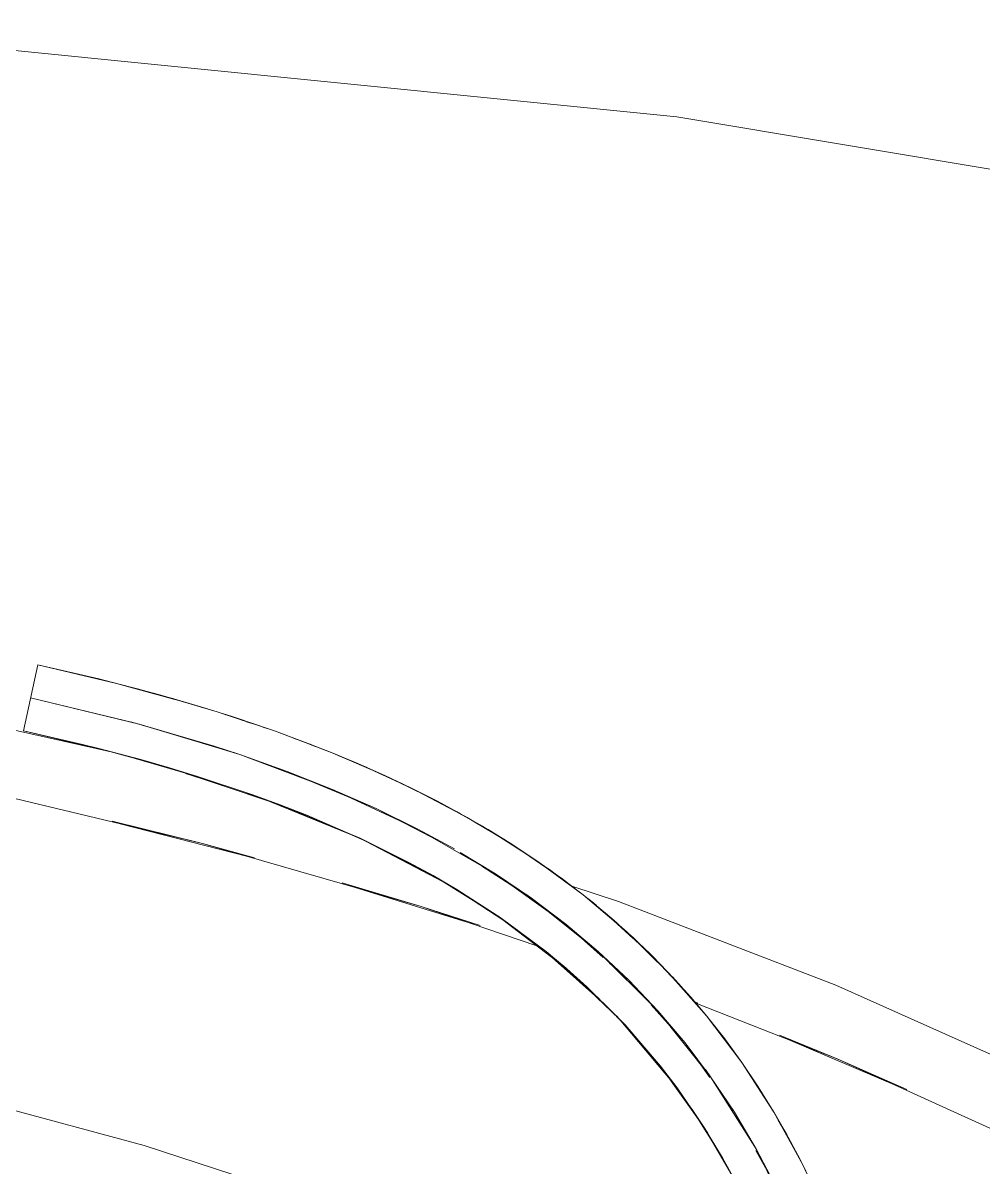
# Model space of a CAD drawing. Header units: inches. Extents: x -578 to 1873, y 397 to 1812.
# Drawn here: x 833.99 to 862.48, y 960.82 to 994.76 of the extents above; entities that cross this region are included whole.
import ezdxf

# ---------------------------------------------------------------- set-up
doc = ezdxf.new("R2010")
doc.units = ezdxf.units.IN
doc.header["$MEASUREMENT"] = 0
for name, color, linetype, lineweight in [('A-FLOR', 192, 'Continuous', 13), ('A-GENM', 13, 'Continuous', 9), ('A-WALL', 113, 'Continuous', 13)]:
    doc.layers.add(name, color=color, linetype=linetype, lineweight=lineweight)

# ---------------------------------------------------------------- blocks, each defined once
blk = doc.blocks.new('3D Cad File Example_dwg_AC_Bandstand Canopy - AC_Bandstand Canopy-1783121-_3D_-3560-Level 1')
at = {"layer": 'A-GENM'}
for p, q in [((33.281, 69.22), (38.961, 67.937)), ((34.967, 66.824), (41.633, 65.229)), ((41.633, 65.229), (38.953, 65.892)), ((39.185, 65.815), (42.973, 64.844)), ((41.633, 65.229), (48.122, 63.361)), ((41.633, 65.229), (43.175, 64.809)), ((48.122, 63.361), (45.771, 64.061)), ((46.003, 63.971), (49.646, 62.844)), ((52.591, 63.967), (53.97, 63.514)), ((53.97, 63.514), (60.42, 61.029)), ((48.122, 63.361), (51.552, 62.198)), ((48.122, 63.361), (49.866, 62.794)), ((66.597, 58.271), (60.42, 61.029)), ((56.238, 60.532), (56.329, 60.497)), ((56.269, 60.495), (60.464, 58.842)), ((60.464, 58.842), (58.751, 59.543)), ((58.936, 59.444), (62.301, 58.009)), ((66.264, 56.211), (60.464, 58.842)), ((60.464, 58.842), (62.534, 57.929)), ((33.765, 57.923), (39.897, 56.27)), ((39.897, 56.27), (46.021, 54.276))]:
    blk.add_line(p, q, dxfattribs=at)
blk = doc.blocks.new('3D Cad File Example_dwg_AC_Bandstand Canopy Rib Centerplane - AC_Bandstand Canopy Rib Centerplane-1775953-_3D_-3566-Level 1')
at = {"layer": 'A-GENM'}
for p, q in [((-60.25, -195.831), (-63.472, -195.046)), ((-60.399, -195.791), (-63.472, -195.046)), ((-60.399, -195.791), (-61.14, -195.612)), ((-60.465, -195.774), (-60.399, -195.791)), ((-60.227, -195.84), (-60.399, -195.791)), ((-58.019, -196.487), (-60.399, -195.791)), ((-60.399, -195.791), (-60.25, -195.831)), ((-57.265, -196.734), (-60.25, -195.831)), ((-58.019, -196.487), (-60.25, -195.831)), ((-58.171, -196.44), (-58.019, -196.487)), ((-57.265, -196.734), (-58.019, -196.487)), ((-57.265, -196.734), (-54.511, -197.766)), ((-55.859, -197.233), (-57.265, -196.734)), ((-55.859, -197.233), (-54.511, -197.766)), ((-55.638, -197.326), (-53.22, -198.334)), ((-54.511, -197.766), (-51.984, -198.94)), ((-54.511, -197.766), (-53.22, -198.334)), ((-53.22, -198.334), (-53.276, -198.309)), ((-51.572, -199.186), (-53.22, -198.334)), ((-51.984, -198.94), (-53.22, -198.334)), ((-52.886, -198.5), (-53.22, -198.334)), ((-51.85, -199.017), (-51.984, -198.94)), ((-50.896, -199.533), (-51.984, -198.94)), ((-49.679, -200.266), (-51.828, -199.03)), ((-50.72, -199.634), (-49.679, -200.266)), ((-50.085, -200.044), (-48.609, -200.991)), ((-49.679, -200.266), (-47.693, -201.685)), ((-48.609, -200.991), (-49.679, -200.266)), ((-48.609, -200.991), (-48.773, -200.877)), ((-48.609, -200.991), (-47.592, -201.758)), ((-48.609, -200.991), (-48.206, -201.304)), ((-48.609, -200.991), (-46.628, -202.569)), ((-47.592, -201.758), (-46.48, -202.748)), ((-47.592, -201.758), (-46.628, -202.569)), ((-46.754, -202.46), (-46.628, -202.569)), ((-46.628, -202.569), (-46.016, -203.176)), ((-46.628, -202.569), (-45.717, -203.426)), ((-46.628, -202.569), (-44.858, -204.331)), ((-46.288, -202.918), (-45.717, -203.426)), ((-45.717, -203.426), (-45.329, -203.858)), ((-45.717, -203.426), (-44.858, -204.331)), ((-45.061, -204.158), (-44.215, -205.099)), ((-44.544, -204.711), (-44.858, -204.331)), ((-43.293, -206.287), (-44.858, -204.331)), ((-44.05, -205.284), (-44.858, -204.331)), ((-43.293, -206.287), (-44.05, -205.284)), ((-43.317, -206.315), (-43.999, -205.356)), ((-43.448, -206.076), (-43.293, -206.287)), ((-43.293, -206.287), (-42.758, -207.125)), ((-43.293, -206.287), (-41.929, -208.45)), ((-43.293, -206.287), (-42.586, -207.342)), ((-42.586, -207.342), (-42.928, -206.861)), ((-42.353, -207.76), (-42.586, -207.342)), ((-41.929, -208.45), (-42.586, -207.342)), ((-41.98, -208.36), (-41.929, -208.45)), ((-41.519, -209.256), (-41.954, -208.477)), ((-41.632, -209.03), (-41.929, -208.45)), ((-40.761, -210.831), (-41.929, -208.45)), ((-41.929, -208.45), (-41.321, -209.613))]:
    blk.add_line(p, q, dxfattribs=at)
blk = doc.blocks.new('3D Cad File Example_dwg-2744-Level 1')
at = {"layer": 'A-FLOR'}
for p, q in [((-44.29, -177.81), (-72.083, -175.028)), ((-16.744, -182.433), (-44.29, -177.81))]:
    blk.add_line(p, q, dxfattribs=at)
at = {"layer": 'A-WALL'}
for p, q in [((-63.686, -196.023), (-63.259, -194.069)), ((-63.259, -194.069), (-60.917, -194.622)), ((-63.259, -194.069), (-61.451, -194.488)), ((-61.589, -194.454), (-61.451, -194.488)), ((-60.917, -194.622), (-61.451, -194.488)), ((-59.676, -194.952), (-61.451, -194.488)), ((-61.352, -194.519), (-60.917, -194.622)), ((-61.153, -194.562), (-60.917, -194.623)), ((-61.153, -194.562), (-60.917, -194.624)), ((-60.917, -194.622), (-59.194, -195.094)), ((-60.917, -194.622), (-60.299, -194.783)), ((-60.917, -194.622), (-59.676, -194.952)), ((-60.617, -194.701), (-60.299, -194.783)), ((-60.441, -194.748), (-60.299, -194.783)), ((-60.441, -194.748), (-60.299, -194.783)), ((-60.171, -194.82), (-60.299, -194.783)), ((-59.978, -194.872), (-60.299, -194.783)), ((-60.051, -194.852), (-60.299, -194.783)), ((-60.123, -194.831), (-59.942, -194.879)), ((-59.126, -195.107), (-59.942, -194.879)), ((-58.797, -195.203), (-59.676, -194.952)), ((-59.676, -194.952), (-57.936, -195.465)), ((-59.126, -195.107), (-59.321, -195.053)), ((-59.126, -195.107), (-59.232, -195.079)), ((-59.177, -195.099), (-58.797, -195.203)), ((-58.797, -195.203), (-59.175, -195.097)), ((-59.032, -195.136), (-59.126, -195.107)), ((-59.063, -195.127), (-59.126, -195.107)), ((-59.126, -195.107), (-58.325, -195.345)), ((-58.597, -195.27), (-58.797, -195.203)), ((-58.411, -195.322), (-58.797, -195.203)), ((-58.797, -195.203), (-57.936, -195.465)), ((-58.325, -195.345), (-58.22, -195.378)), ((-57.936, -195.465), (-56.234, -196.032)), ((-57.523, -195.596), (-57.779, -195.517)), ((-57.523, -195.596), (-57.747, -195.528)), ((-57.523, -195.596), (-57.681, -195.55)), ((-57.122, -195.736), (-57.523, -195.596)), ((-57.17, -195.72), (-57.523, -195.596)), ((-57.523, -195.596), (-56.694, -195.872)), ((-56.694, -195.872), (-57.064, -195.756)), ((-56.795, -195.838), (-56.738, -195.857)), ((-61.444, -196.552), (-63.686, -196.023)), ((-61.444, -196.552), (-63.686, -196.023)), ((-61.115, -196.643), (-63.686, -196.023)), ((-61.115, -196.643), (-63.686, -196.023)), ((-61.926, -196.431), (-63.686, -196.023)), ((-56.694, -195.872), (-56.738, -195.857)), ((-56.694, -195.873), (-56.738, -195.857)), ((-56.519, -195.937), (-56.694, -195.872)), ((-56.449, -195.961), (-56.694, -195.872)), ((-56.694, -195.872), (-56.454, -195.959)), ((-55.395, -196.34), (-56.234, -196.032)), ((-54.574, -196.66), (-56.234, -196.032)), ((-60.201, -196.882), (-61.926, -196.431)), ((-61.444, -196.552), (-61.926, -196.431)), ((-55.395, -196.34), (-55.672, -196.243)), ((-55.395, -196.34), (-55.62, -196.264)), ((-55.395, -196.34), (-55.234, -196.401)), ((-55.395, -196.34), (-54.574, -196.66)), ((-55.395, -196.34), (-55.023, -196.49)), ((-55.234, -196.401), (-55.289, -196.381)), ((-55.234, -196.401), (-55.28, -196.384)), ((-54.419, -196.723), (-55.234, -196.401)), ((-55.234, -196.401), (-55.18, -196.423)), ((-55.234, -196.401), (-55.141, -196.438)), ((-55.234, -196.402), (-55.185, -196.419)), ((-59.348, -197.126), (-61.444, -196.552)), ((-60.201, -196.882), (-61.444, -196.552)), ((-61.444, -196.552), (-61.304, -196.588)), ((-61.181, -196.631), (-61.398, -196.573)), ((-58.808, -197.303), (-60.366, -196.846)), ((-54.419, -196.723), (-54.887, -196.537)), ((-54.574, -196.66), (-53.758, -196.999)), ((-52.961, -197.352), (-54.574, -196.66)), ((-54.366, -196.746), (-54.419, -196.723)), ((-53.669, -197.037), (-54.419, -196.723)), ((-54.419, -196.723), (-54.321, -196.765)), ((-59.348, -197.126), (-60.201, -196.882)), ((-58.515, -197.379), (-60.201, -196.882)), ((-59.858, -196.983), (-60.176, -196.894)), ((-59.348, -197.126), (-59.406, -197.11)), ((-56.283, -198.152), (-59.348, -197.126)), ((-59.348, -197.126), (-58.515, -197.379)), ((-53.95, -196.924), (-53.65, -197.046)), ((-53.879, -196.953), (-53.65, -197.046)), ((-52.17, -197.727), (-53.758, -196.999)), ((-52.961, -197.352), (-53.758, -196.999)), ((-53.758, -196.999), (-53.65, -197.046)), ((-53.487, -197.118), (-53.65, -197.046)), ((-58.876, -197.289), (-58.411, -197.44)), ((-56.873, -197.928), (-58.515, -197.379)), ((-52.17, -197.727), (-52.961, -197.352)), ((-51.4, -198.116), (-52.961, -197.352)), ((-52.621, -197.513), (-52.17, -197.727)), ((-57.05, -197.88), (-56.397, -198.108)), ((-52.15, -197.737), (-52.194, -197.715)), ((-51.785, -197.928), (-52.17, -197.727)), ((-51.4, -198.116), (-52.17, -197.727)), ((-52.17, -197.727), (-50.512, -198.599)), ((-55.278, -198.532), (-56.873, -197.928)), ((-56.065, -198.224), (-56.873, -197.928)), ((-56.629, -198.031), (-56.205, -198.181)), ((-56.349, -198.129), (-53.735, -199.199)), ((-51.4, -198.116), (-50.512, -198.599)), ((-51.4, -198.116), (-49.894, -198.957)), ((-55.278, -198.532), (-56.065, -198.224)), ((-53.695, -199.216), (-55.82, -198.327)), ((-53.735, -199.198), (-55.278, -198.532)), ((-50.93, -198.371), (-50.763, -198.459)), ((-50.68, -198.505), (-50.835, -198.424)), ((-50.819, -198.432), (-50.68, -198.505)), ((-50.68, -198.506), (-50.763, -198.459)), ((-50.734, -198.477), (-50.68, -198.505)), ((-50.06, -198.859), (-50.68, -198.505)), ((-50.549, -198.583), (-50.68, -198.505)), ((-50.68, -198.505), (-50.512, -198.599)), ((-50.189, -198.793), (-50.512, -198.599)), ((-50.512, -198.599), (-49.894, -198.957)), ((-50.512, -198.599), (-49.161, -199.41)), ((-50.06, -198.859), (-50.245, -198.753)), ((-50.106, -198.834), (-50.06, -198.859)), ((-49.999, -198.896), (-50.06, -198.859)), ((-50.06, -198.859), (-49.999, -198.896)), ((-53.735, -199.198), (-54.206, -199)), ((-53.927, -199.119), (-53.526, -199.304)), ((-53.695, -199.216), (-53.735, -199.198)), ((-53.735, -199.198), (-52.249, -199.929)), ((-53.719, -199.205), (-51.674, -200.253)), ((-51.233, -200.504), (-53.719, -199.205)), ((-53.719, -199.205), (-51.674, -200.253)), ((-53.695, -199.216), (-52.249, -199.929)), ((-49.894, -198.957), (-49.161, -199.41)), ((-49.894, -198.957), (-48.45, -199.881)), ((-49.376, -199.274), (-49.674, -199.094)), ((-49.161, -199.41), (-49.405, -199.264)), ((-49.376, -199.274), (-49.313, -199.317)), ((-49.161, -199.41), (-49.322, -199.315)), ((-49.306, -199.322), (-49.161, -199.41)), ((-49.161, -199.41), (-48.941, -199.561)), ((-47.832, -200.318), (-49.161, -199.41)), ((-49.161, -199.41), (-48.45, -199.881)), ((-47.832, -200.318), (-48.45, -199.881)), ((-47.073, -200.893), (-48.45, -199.881)), ((-51.526, -200.323), (-52.249, -199.929)), ((-50.825, -200.731), (-52.249, -199.929)), ((-48.167, -200.089), (-47.832, -200.318)), ((-48.125, -200.111), (-48.044, -200.165)), ((-47.945, -200.238), (-48.044, -200.165)), ((-49.622, -201.503), (-51.526, -200.323)), ((-51.526, -200.323), (-50.825, -200.731)), ((-47.716, -200.403), (-47.832, -200.318)), ((-47.832, -200.318), (-47.073, -200.893)), ((-47.832, -200.318), (-47.549, -200.544)), ((-47.398, -200.641), (-47.716, -200.403)), ((-47.398, -200.641), (-47.651, -200.454)), ((-47.398, -200.641), (-47.461, -200.599)), ((-49.622, -201.503), (-50.825, -200.731)), ((-49.464, -201.612), (-50.825, -200.731)), ((-47.398, -200.641), (-47.211, -200.789)), ((-47.398, -200.641), (-47.333, -200.696)), ((-47.398, -200.641), (-47.3, -200.721)), ((-46.41, -201.434), (-47.073, -200.893)), ((-45.77, -201.996), (-47.073, -200.893)), ((-50.367, -201.041), (-49.396, -201.676)), ((-46.934, -201.006), (-46.771, -201.134)), ((-46.771, -201.134), (-46.683, -201.212)), ((-47.557, -203.085), (-49.622, -201.503)), ((-49.622, -201.503), (-49.026, -201.94)), ((-49.622, -201.503), (-49.464, -201.612)), ((-49.285, -201.755), (-49.611, -201.516)), ((-48.175, -202.572), (-49.464, -201.612)), ((-45.77, -201.996), (-46.41, -201.434)), ((-46.41, -201.434), (-46.157, -201.652)), ((-46.41, -201.434), (-45.591, -202.185)), ((-46.233, -201.59), (-46.157, -201.652)), ((-46.216, -201.605), (-46.157, -201.652)), ((-45.952, -201.837), (-46.157, -201.652)), ((-46.085, -201.719), (-46.157, -201.652)), ((-46.157, -201.652), (-46.064, -201.738)), ((-45.77, -201.996), (-45.096, -202.634)), ((-45.77, -201.996), (-44.548, -203.192)), ((-45.558, -202.192), (-45.677, -202.084)), ((-45.633, -202.126), (-45.562, -202.187)), ((-45.61, -202.148), (-45.558, -202.192)), ((-45.558, -202.192), (-45.562, -202.187)), ((-45.558, -202.192), (-45.496, -202.255)), ((-45.558, -202.192), (-45.384, -202.362)), ((-45.558, -202.192), (-45.454, -202.295)), ((-47.557, -203.085), (-48.175, -202.572)), ((-48.175, -202.572), (-46.962, -203.617)), ((-45.332, -202.422), (-45.039, -202.691)), ((-45.275, -202.471), (-45.039, -202.691)), ((-44.548, -203.192), (-45.096, -202.634)), ((-45.096, -202.634), (-43.968, -203.826)), ((-45.096, -202.634), (-45.039, -202.691)), ((-47.626, -203.045), (-48.021, -202.73)), ((-46.464, -204.115), (-47.989, -202.749)), ((-44.766, -202.966), (-45.039, -202.691)), ((-44.876, -202.858), (-44.766, -202.966)), ((-44.766, -202.966), (-44.827, -202.908)), ((-44.698, -203.04), (-44.766, -202.966)), ((-44.766, -202.966), (-44.691, -203.047)), ((-47.557, -203.085), (-47.66, -203)), ((-47.344, -203.285), (-47.557, -203.085)), ((-47.557, -203.085), (-46.001, -204.566)), ((-47.557, -203.085), (-46.962, -203.617)), ((-44.548, -203.192), (-43.968, -203.826)), ((-43.412, -204.482), (-44.548, -203.192)), ((-46.583, -203.996), (-47.296, -203.329)), ((-46.001, -204.566), (-46.962, -203.617)), ((-46.962, -203.617), (-45.829, -204.749)), ((-44.163, -203.613), (-44.422, -203.326)), ((-44.293, -203.475), (-43.968, -203.826)), ((-43.412, -204.482), (-43.968, -203.826)), ((-43.879, -203.929), (-43.926, -203.876)), ((-43.356, -204.552), (-43.879, -203.929)), ((-43.819, -204.002), (-43.879, -203.929)), ((-43.879, -203.929), (-43.819, -204.003)), ((-46.178, -204.401), (-46.005, -204.576)), ((-46.082, -204.483), (-46.001, -204.566)), ((-45.836, -204.76), (-46.033, -204.546)), ((-46.005, -204.574), (-45.886, -204.704)), ((-46.001, -204.566), (-44.287, -206.618)), ((-46.001, -204.566), (-45.648, -204.957)), ((-46.001, -204.566), (-45.829, -204.749)), ((-45.996, -204.583), (-45.898, -204.69)), ((-42.875, -205.166), (-43.412, -204.482)), ((-42.366, -205.866), (-43.412, -204.482)), ((-44.78, -205.972), (-45.829, -204.749)), ((-42.908, -205.127), (-42.851, -205.198)), ((-42.851, -205.198), (-42.889, -205.153)), ((-42.851, -205.198), (-42.875, -205.166)), ((-42.636, -205.509), (-42.875, -205.166)), ((-42.366, -205.866), (-42.875, -205.166)), ((-42.849, -205.2), (-42.851, -205.198)), ((-43.5, -207.768), (-44.78, -205.972)), ((-44.287, -206.618), (-44.78, -205.972)), ((-44.78, -205.972), (-43.816, -207.287)), ((-41.878, -206.593), (-42.366, -205.866)), ((-42.366, -205.866), (-41.413, -207.342)), ((-43.5, -207.768), (-44.287, -206.618)), ((-41.838, -206.656), (-41.948, -206.496)), ((-41.903, -206.554), (-41.838, -206.656)), ((-41.878, -206.593), (-41.769, -206.786)), ((-41.878, -206.593), (-41.838, -206.656)), ((-41.878, -206.593), (-41.413, -207.342)), ((-41.736, -206.825), (-41.838, -206.656)), ((-43.5, -207.768), (-43.816, -207.287)), ((-42.94, -208.694), (-43.816, -207.287)), ((-41.46, -207.265), (-41.063, -207.949)), ((-41.413, -207.342), (-40.556, -208.905)), ((-43.732, -207.439), (-43.602, -207.631)), ((-43.575, -207.675), (-43.609, -207.62)), ((-41.091, -207.899), (-41.283, -207.58)), ((-41.235, -207.668), (-41.032, -208.006)), ((-43.5, -207.768), (-42.535, -209.429)), ((-43.5, -207.768), (-42.94, -208.694)), ((-43.5, -207.768), (-43.377, -207.963)), ((-40.687, -208.666), (-41.091, -207.899)), ((-41.091, -207.899), (-40.833, -208.399)), ((-41.091, -207.899), (-41.032, -208.006)), ((-40.635, -208.748), (-41.063, -207.949)), ((-41.063, -207.949), (-40.998, -208.076)), ((-41.063, -207.949), (-41.032, -208.006)), ((-40.782, -208.492), (-41.032, -208.006)), ((-40.783, -208.492), (-41.032, -208.006)), ((-43.136, -208.378), (-42.803, -208.954)), ((-42.535, -209.429), (-42.94, -208.694)), ((-42.94, -208.694), (-42.152, -210.19)), ((-40.635, -208.748), (-40.58, -208.86)), ((-40.462, -209.092), (-40.556, -208.905)), ((-40.556, -208.905), (-39.793, -210.552))]:
    blk.add_line(p, q, dxfattribs=at)
for name, p in [('3D Cad File Example_dwg_AC_Bandstand Canopy - AC_Bandstand Canopy-1783121-_3D_-3560-Level 1', (-100, -264.6)), ('3D Cad File Example_dwg_AC_Bandstand Canopy Rib Centerplane - AC_Bandstand Canopy Rib Centerplane-1775953-_3D_-3566-Level 1', (0, 0))]:
    blk.add_blockref(name, p)

msp = doc.modelspace()

# ---------------------------------------------------------------- block references
at = {"layer": 'A-WALL', "color": 30, "lineweight": 9}
msp.add_blockref('3D Cad File Example_dwg-2744-Level 1', (897.689, 1169.788), dxfattribs=at)

doc.saveas('drawing.dxf')
